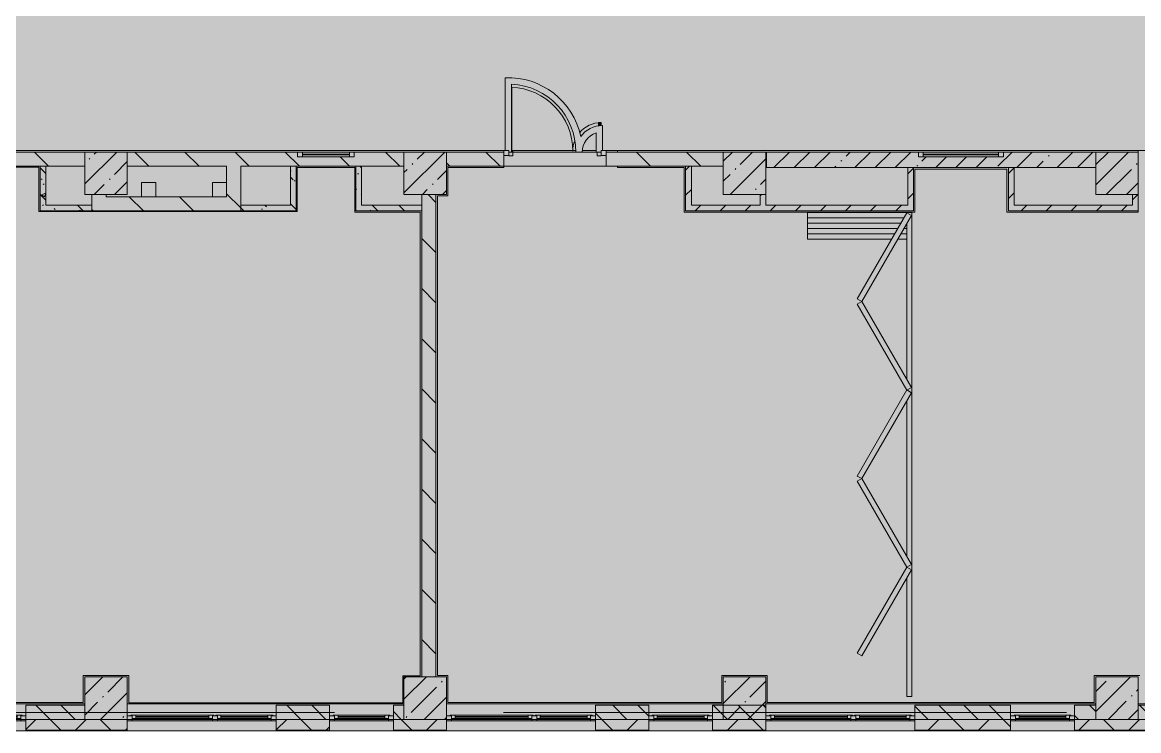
# Model space of a CAD drawing. Header units: millimetres. Extents: x -8624 to 194831, y -8553 to 29000.
# Drawn here: x 6781 to 22515, y -258 to 9728 of the extents above; entities that cross this region are included whole.
import ezdxf

# ---------------------------------------------------------------- set-up
doc = ezdxf.new("R2010")
doc.units = ezdxf.units.MM
doc.linetypes.add('Осевая', pattern=[15875, 3175, -2381.25, 7937.5, -2381.25])
doc.layers.add('A-DETL-GENF-1', color=7, linetype='Continuous', lineweight=9, true_color=0xc0c0c0, transparency=0.4)
for name, color, linetype, lineweight, true_color in [('A-DETL-GENF-2', 7, 'Continuous', 5, 0xb7b7b7), ('A-DOOR-2', 7, 'Continuous', 5, 0xe2e2e2), ('A-DOOR-3', 7, 'Continuous', 5, 0xb7b7b7), ('A-DOOR-FRAM-3', 7, 'Continuous', 5, 0xb7b7b7), ('A-FLOR-1', 7, 'Continuous', 5, 0xb7b7b7), ('A-GLAZ-1', 7, 'Continuous', 5, 0x737373), ('A-GLAZ-CWMG-2', 7, 'Continuous', 5, 0x737373), ('A-WALL-1', 7, 'Continuous', 5, 0x737373), ('A-WALL-3', 7, 'Continuous', 9, 0x737373), ('I-WALL-2', 7, 'Continuous', 5, 0x737373), ('I-WALL-3', 7, 'Continuous', 5, 0x787878), ('S-COLS-1', 7, 'Continuous', 5, 0x737373)]:
    doc.layers.add(name, color=color, linetype=linetype, lineweight=lineweight, true_color=true_color)
for name, color, linetype, lineweight in [('A-WALL', 7, 'Continuous', 5), ('I-WALL', 7, 'Continuous', 5), ('S-COLS', 7, 'Continuous', 5), ('Оси', 7, 'Continuous', 9), ('Оси-2', 7, 'Осевая', 9)]:
    doc.layers.add(name, color=color, linetype=linetype, lineweight=lineweight)
pattern_1 = [(135, (0, 0), (-353.553, -353.553), [])]
pattern_2 = [(45, (0, 0), (-176.7767, 176.7767), [])]
pattern_3 = [(135, (0, 0), (-377.17, -377.17), [533.4, -88.9, 17.78, -88.9]), (135, (0, 376.94), (-377.17, -377.17), []), (50, (0, 0), (637.645, -55.787), [66.675, -733.425]), (355, (0, 0), (-123.35, 668.7), [53.34, -586.74]), (100.451, (53.14, -4.65), (514.3, 612.908), [56.665, -623.315]), (46.184, (0, 177.8), (948.776, -147.15), [100.01, -1100.14]), (96.636, (79.1, 165.5), (830.91, 865.997), [85, -934.97]), (351.184, (0, 177.8), (830.92, 865.99), [80.01, -880.11]), (21, (88.9, 133.35), (530.65, -357.928), [66.675, -733.425]), (326, (88.9, 133.35), (216.308, 644.658), [53.34, -586.74]), (71.451, (133.1, 103.5), (746.96, 286.724), [56.665, -623.315]), (37.5, (0, 0), (10.8105, 295.9426), [16.764, -562.864, 16.764, -578.866, -588.962]), (37.5, (0, 0), (10.8105, 295.9426), [-1175.258, 16.764, -572.198]), (7.5, (0, 0), (233.869, 350.632), [16.764, -322.834, 16.764, -549.529, -224.472]), (7.5, (0, 0), (233.869, 350.632), [-905.891, 16.764, -207.708]), (327.5, (-198.25, 0), (474.568, -20.0513), [16.764, -205.486, 16.764, -676.656, -920.115]), (327.5, (-198.25, 0), (474.568, -20.0513), [-915.67, 16.764, -903.351]), (317.5, (-287.15, 0), (518.452, 88.993), [16.764, -272.161, 16.764, -443.738, -653.415]), (317.5, (-287.15, 0), (518.452, 88.993), [-749.427, 16.764, -636.65])]
pattern_4 = [(45, (0, 0), (-285.123, 285.123), []), (45, (285.12, 0), (-285.123, 285.123), [504.031, -100.806, 16.764, -84.042])]

# ---------------------------------------------------------------- blocks, each defined once
blk = doc.blocks.new('120_Окно_СКБ_2Ст - 120_Окно_СКБ_2Ст 3100х2500 _мал_ створка слева-2_-22446420-3_1_1_птичка копия 1')
at = {"layer": 'A-GLAZ-1'}
for p, q in [((-1550, -127), (-1550, -57)), ((-1550, -57), (-1480, -57)), ((1550, -57), (-1550, -57)), ((-1480, -127), (-1550, -127)), ((-1550, -127), (-1500, -127)), ((-1480, -127), (-1500, -127)), ((-1500, -127), (-1500, -137)), ((-1500, -137), (-700, -137)), ((-700, -137), (-1500, -137)), ((-1480, -57), (-1480, -127)), ((-720, -87), (-1480, -87)), ((-1480, -87), (-1480, -127)), ((-1430, -137), (-1430, -87)), ((-1430, -107), (-770, -107)), ((-770, -117), (-1430, -117)), ((-770, -137), (-770, -87)), ((-720, -127), (-720, -57)), ((-720, -57), (-650, -57)), ((-720, -127), (-720, -87)), ((-650, -127), (-720, -127)), ((-700, -127), (-720, -127)), ((-700, -127), (-670, -127)), ((-700, -137), (-700, -127)), ((-650, -127), (-670, -127)), ((-670, -127), (-670, -137)), ((-670, -137), (1500, -137)), ((1500, -137), (-670, -137)), ((-650, -57), (-650, -127)), ((1480, -87), (-650, -87)), ((-650, -87), (-650, -127)), ((-600, -137), (-600, -87)), ((-600, -107), (1430, -107)), ((1430, -117), (-600, -117)), ((1430, -137), (1430, -87)), ((1480, -127), (1480, -57)), ((1480, -57), (1550, -57)), ((1480, -127), (1480, -87)), ((1550, -127), (1480, -127)), ((1500, -127), (1480, -127)), ((1500, -127), (1550, -127)), ((1500, -137), (1500, -127)), ((1550, -57), (1550, -127))]:
    blk.add_line(p, q, dxfattribs=at)
blk = doc.blocks.new('120_Окно_СКБ_2Ст - 120_Окно_СКБ_2Ст 2100х2500 _мал створка СЛЕВА_-22446485-3_1_1_птичка копия 1')
at = {"layer": 'A-GLAZ-1'}
for p, q in [((-1050, -127), (-1050, -57)), ((-1050, -57), (-980, -57)), ((1050, -57), (-1050, -57)), ((-980, -127), (-1050, -127)), ((-1050, -127), (-1000, -127)), ((-980, -127), (-1000, -127)), ((-1000, -127), (-1000, -137)), ((-1000, -137), (-200, -137)), ((-200, -137), (-1000, -137)), ((-980, -57), (-980, -127)), ((-220, -87), (-980, -87)), ((-980, -87), (-980, -127)), ((-930, -137), (-930, -87)), ((-930, -107), (-270, -107)), ((-270, -117), (-930, -117)), ((-270, -137), (-270, -87)), ((-220, -127), (-220, -57)), ((-220, -57), (-150, -57)), ((-220, -127), (-220, -87)), ((-150, -127), (-220, -127)), ((-200, -127), (-220, -127)), ((-200, -127), (-170, -127)), ((-200, -137), (-200, -127)), ((-150, -127), (-170, -127)), ((-170, -127), (-170, -137)), ((-170, -137), (1000, -137)), ((1000, -137), (-170, -137)), ((-150, -57), (-150, -127)), ((980, -87), (-150, -87)), ((-150, -87), (-150, -127)), ((-100, -137), (-100, -87)), ((-100, -107), (930, -107)), ((930, -117), (-100, -117)), ((930, -137), (930, -87)), ((980, -127), (980, -57)), ((980, -57), (1050, -57)), ((980, -127), (980, -87)), ((1050, -127), (980, -127)), ((1000, -127), (980, -127)), ((1000, -127), (1050, -127)), ((1000, -137), (1000, -127)), ((1050, -57), (1050, -127))]:
    blk.add_line(p, q, dxfattribs=at)
blk = doc.blocks.new('120_Окно_СКБ_1Ст - 120_Окно_СКБ_1Ст 900х2500_h_-22445987-3_1_1_птичка копия 1')
at = {"layer": 'A-GLAZ-1'}
for p, q in [((-450, -127), (-450, -57)), ((-450, -57), (-380, -57)), ((450, -57), (-450, -57)), ((-380, -127), (-450, -127)), ((-450, -127), (-400, -127)), ((-380, -127), (-400, -127)), ((-400, -127), (-400, -137)), ((-400, -137), (400, -137)), ((400, -137), (-400, -137)), ((-380, -57), (-380, -127)), ((380, -87), (-380, -87)), ((-380, -87), (-380, -127)), ((-330, -137), (-330, -87)), ((-330, -107), (330, -107)), ((330, -117), (-330, -117)), ((330, -137), (330, -87)), ((380, -127), (380, -57)), ((380, -57), (450, -57)), ((380, -127), (380, -87)), ((450, -127), (380, -127)), ((400, -127), (380, -127)), ((400, -127), (450, -127)), ((400, -137), (400, -127)), ((450, -57), (450, -127))]:
    blk.add_line(p, q, dxfattribs=at)
blk = doc.blocks.new('120_Окно_СКБ_2Ст - 120_Окно_СКБ_2Ст 2100х2500 _мал створка СЛЕВА_-V21-3_1_1_птичка копия 1')
at = {"layer": 'A-GLAZ-1'}
for p, q in [((-1050, -127), (-1050, -57)), ((-1050, -57), (-980, -57)), ((1050, -57), (-1050, -57)), ((-980, -127), (-1050, -127)), ((-1050, -127), (-1000, -127)), ((-980, -127), (-1000, -127)), ((-1000, -127), (-1000, -137)), ((-1000, -137), (-200, -137)), ((-200, -137), (-1000, -137)), ((-980, -57), (-980, -127)), ((-220, -87), (-980, -87)), ((-980, -87), (-980, -127)), ((-930, -137), (-930, -87)), ((-930, -107), (-270, -107)), ((-270, -117), (-930, -117)), ((-270, -137), (-270, -87)), ((-220, -127), (-220, -57)), ((-220, -57), (-150, -57)), ((-220, -127), (-220, -87)), ((-150, -127), (-220, -127)), ((-200, -127), (-220, -127)), ((-200, -127), (-170, -127)), ((-200, -137), (-200, -127)), ((-150, -127), (-170, -127)), ((-170, -127), (-170, -137)), ((-170, -137), (1000, -137)), ((1000, -137), (-170, -137)), ((-150, -57), (-150, -127)), ((980, -87), (-150, -87)), ((-150, -87), (-150, -127)), ((-100, -137), (-100, -87)), ((-100, -107), (930, -107)), ((930, -117), (-100, -117)), ((930, -137), (930, -87)), ((980, -127), (980, -57)), ((980, -57), (1050, -57)), ((980, -127), (980, -87)), ((1050, -127), (980, -127)), ((1000, -127), (980, -127)), ((1000, -127), (1050, -127)), ((1000, -137), (1000, -127)), ((1050, -57), (1050, -127))]:
    blk.add_line(p, q, dxfattribs=at)
blk = doc.blocks.new('120_Окно_СКБ_1Ст - 120_Окно_СКБ_1Ст 900х2500_h_-20664874-3_1_1_птичка копия 1')
at = {"layer": 'A-GLAZ-1'}
for p, q in [((-450, -127), (-450, -57)), ((-450, -57), (-380, -57)), ((450, -57), (-450, -57)), ((-380, -127), (-450, -127)), ((-450, -127), (-400, -127)), ((-380, -127), (-400, -127)), ((-400, -127), (-400, -137)), ((-400, -137), (400, -137)), ((400, -137), (-400, -137)), ((-380, -57), (-380, -127)), ((380, -87), (-380, -87)), ((-380, -87), (-380, -127)), ((-330, -137), (-330, -87)), ((-330, -107), (330, -107)), ((330, -117), (-330, -117)), ((330, -137), (330, -87)), ((380, -127), (380, -57)), ((380, -57), (450, -57)), ((380, -127), (380, -87)), ((450, -127), (380, -127)), ((400, -127), (380, -127)), ((400, -127), (450, -127)), ((400, -137), (400, -127)), ((450, -57), (450, -127))]:
    blk.add_line(p, q, dxfattribs=at)
blk = doc.blocks.new('DOR__перегородка__Прямоугольная - ТП-3_ Вн_ДПГ_6820х3300h-19315679-3_1_1_птичка копия 1')
at = {"layer": 'A-DOOR-3'}
for p, q in [((6445, 1474), (6820, 1474)), ((6445, 1474), (6445, 288)), ((6520, 1474), (6520, 244)), ((6595, 1474), (6595, 201)), ((6670, 1474), (6670, 158)), ((6745, 1474), (6745, 114)), ((6820, 1474), (6820, 0)), ((6445, 201), (6445, 75)), ((6520, 158), (6520, 75)), ((0, 75), (0, 0)), ((0, 75), (1664, 75)), ((0, 0), (6820, 0)), ((1814, 75), (1827, 75)), ((1977, 75), (4164, 75)), ((4314, 75), (4325, 75)), ((4475, 75), (6663, 75)), ((6595, 114), (6595, 75)), ((6813, 75), (6820, 75))]:
    blk.add_line(p, q, dxfattribs=at)
at = {"layer": 'A-DOOR-FRAM-3'}
for p, q in [((570, 707), (608, 772)), ((1783, 7), (570, 707)), ((608, 772), (1820, 72)), ((1821, 72), (3033, 772)), ((3071, 707), (1858, 7)), ((3033, 772), (3071, 707)), ((3070, 707), (3107, 772)), ((4282, 7), (3070, 707)), ((3107, 772), (4320, 72)), ((4319, 72), (5532, 772)), ((5569, 707), (4357, 7)), ((5532, 772), (5569, 707)), ((5569, 707), (5607, 772)), ((6781, 7), (5569, 707)), ((5607, 772), (6819, 72)), ((1820, 72), (1783, 7)), ((1858, 7), (1821, 72)), ((4320, 72), (4282, 7)), ((4357, 7), (4319, 72)), ((6819, 72), (6781, 7))]:
    blk.add_line(p, q, dxfattribs=at)
blk = doc.blocks.new('BSC_Колонна _Прямоугольная - 600х600-V93-3_1_1_птичка копия 1')
at = {"layer": 'S-COLS'}
h = blk.add_hatch(dxfattribs=at)
h.set_pattern_fill('FP_88', color=256, style=0, pattern_type=2)
h.set_pattern_definition([(45, (-22210, -7600), (-285.123, 285.123), []), (45, (-21924.88, -7600), (-285.123, 285.123), [504.031, -100.806, 16.764, -84.042])])
h.paths.add_polyline_path([(-300, -300), (300, -300), (300, 300), (-300, 300)])
at = {"layer": 'S-COLS-1'}
for p, q in [((300, 300), (-300, 300)), ((-300, 300), (-300, -300)), ((300, -300), (300, 300)), ((-300, -300), (300, -300))]:
    blk.add_line(p, q, dxfattribs=at)
blk = doc.blocks.new('BSC_Колонна _Прямоугольная - 600х600-V94-3_1_1_птичка копия 1')
at = {"layer": 'S-COLS'}
h = blk.add_hatch(dxfattribs=at)
h.set_pattern_fill('FP_89', color=256, style=0, pattern_type=2)
h.set_pattern_definition([(45, (-22210, -200), (-285.123, 285.123), []), (45, (-21924.88, -200), (-285.123, 285.123), [504.031, -100.806, 16.764, -84.042])])
h.paths.add_polyline_path([(-300, -300), (300, -300), (300, 300), (-300, 300), (-300, 157)])
at = {"layer": 'S-COLS-1'}
for p, q in [((300, 300), (-300, 300)), ((-300, 300), (-300, -300)), ((300, -300), (300, 300)), ((-300, -300), (300, -300))]:
    blk.add_line(p, q, dxfattribs=at)
blk = doc.blocks.new('BSC_Колонна _Прямоугольная - 600х600-V96-3_1_1_птичка копия 1')
at = {"layer": 'S-COLS'}
h = blk.add_hatch(dxfattribs=at)
h.set_pattern_fill('FP_90', color=256, style=0, pattern_type=2)
h.set_pattern_definition([(45, (-7960, -7600), (-285.123, 285.123), []), (45, (-7674.88, -7600), (-285.123, 285.123), [504.031, -100.806, 16.764, -84.042])])
h.paths.add_polyline_path([(-300, -300), (300, -300), (300, 300), (-300, 300)])
at = {"layer": 'S-COLS-1'}
for p, q in [((300, 300), (-300, 300)), ((-300, 300), (-300, -300)), ((300, -300), (300, 300)), ((-300, -300), (300, -300))]:
    blk.add_line(p, q, dxfattribs=at)
blk = doc.blocks.new('BSC_Колонна _Прямоугольная - 600х600-20441433-3_1_1_птичка копия 1')
at = {"layer": 'S-COLS'}
h = blk.add_hatch(dxfattribs=at)
h.set_pattern_fill('FP_98', color=256, style=0, pattern_type=2)
h.set_pattern_definition([(45, (-12460, -7600), (-285.123, 285.123), []), (45, (-12174.88, -7600), (-285.123, 285.123), [504.031, -100.806, 16.764, -84.042])])
h.paths.add_polyline_path([(-300, -300), (300, -300), (300, 300), (-300, 300)])
at = {"layer": 'S-COLS-1'}
for p, q in [((300, 300), (-300, 300)), ((-300, 300), (-300, -300)), ((300, -300), (300, 300)), ((-300, -300), (300, -300))]:
    blk.add_line(p, q, dxfattribs=at)
blk = doc.blocks.new('BSC_Колонна _Прямоугольная - 600х600-V101-3_1_1_птичка копия 1')
at = {"layer": 'S-COLS'}
h = blk.add_hatch(dxfattribs=at)
h.set_pattern_fill('FP_99', color=256, style=0, pattern_type=2)
h.set_pattern_definition([(45, (-16960, -7600), (-285.123, 285.123), []), (45, (-16674.88, -7600), (-285.123, 285.123), [504.031, -100.806, 16.764, -84.042])])
h.paths.add_polyline_path([(-300, -300), (300, -300), (300, 300), (-300, 300)])
at = {"layer": 'S-COLS-1'}
for p, q in [((300, 300), (-300, 300)), ((-300, 300), (-300, -300)), ((300, -300), (300, 300)), ((-300, -300), (300, -300))]:
    blk.add_line(p, q, dxfattribs=at)
blk = doc.blocks.new('120_Окно_СКБ_1Ст - 120_Окно_СКБ_1Ст 400х1200 EI30-24228621-3_1_1_птичка копия 1')
at = {"layer": 'A-GLAZ-1'}
for p, q in [((-600, 40), (-600, 110)), ((-600, 110), (-530, 110)), ((600, 110), (-600, 110)), ((-530, 40), (-600, 40)), ((-600, 40), (600, 40)), ((-530, 110), (-530, 40)), ((530, 80), (-530, 80)), ((530, 70), (-530, 70)), ((530, 40), (530, 110)), ((530, 110), (600, 110)), ((600, 40), (530, 40)), ((600, 110), (600, 40))]:
    blk.add_line(p, q, dxfattribs=at)
blk = doc.blocks.new('Прямоугольный импост - 50 x 70 мм-31927764-3_1_1_птичка копия 1')
at = {"layer": 'A-GLAZ-CWMG-2'}
for p, q in [((-70, 35), (0, 35)), ((-70, -35), (-70, 35)), ((0, 35), (0, -35)), ((0, -35), (-70, -35))]:
    blk.add_line(p, q, dxfattribs=at)
blk = doc.blocks.new('Дверь_Витражная_остекление_ - ДВН_ДАО_Главный вход_1200 в свету Д-22 _п_-31928779-3_1_1_птичка копия 1')
at = {"layer": 'A-DOOR-2'}
for points in [[(610, 384), (650, 388), (650, 430), (610, 430), (610, 388)], [(-615, 30), (-610, 30), (-615, 92)]]:
    blk.add_hatch(color=256, dxfattribs=at).paths.add_polyline_path(points)
at = {"layer": 'A-DETL-GENF-2'}
for p, q in [((-610, 30), (-610, 930)), ((650, 430), (610, 430)), ((610, 430), (610, 384)), ((650, 387), (650, 430)), ((-595, 30), (-615, 30)), ((-595, -40), (-595, 30)), ((595, -40), (595, 16)), ((-650, -40), (-595, -40)), ((650, -40), (595, -40))]:
    blk.add_line(p, q, dxfattribs=at)
at = {"layer": 'A-DOOR-3'}
blk.add_line((650, 430), (650, 387), dxfattribs=at)
for centre, radius, start, end in [((-650, 30), 900, 360, 87.7416), ((650, 30), 400, 90, 140.1159), ((650, 30), 400, 158.7261, 180)]:
    blk.add_arc(centre, radius, start, end, dxfattribs=at)
blk = doc.blocks.new('Прямоугольный импост - 50 x 70 мм-31701779-3_1_1_птичка копия 1')
at = {"layer": 'A-GLAZ-CWMG-2'}
for p, q in [((0, 35), (-70, 35)), ((-70, 35), (-70, -35)), ((0, -35), (0, 35)), ((-70, -35), (0, -35))]:
    blk.add_line(p, q, dxfattribs=at)
blk = doc.blocks.new('120_Окно_СКБ_1Ст - 120_Окно_СКБ_1Ст 400х800 EI30-24230873-3_1_1_птичка копия 1')
at = {"layer": 'A-GLAZ-1'}
for p, q in [((-400, 30), (-400, 100)), ((-400, 100), (-330, 100)), ((400, 100), (-400, 100)), ((-330, 30), (-400, 30)), ((-400, 30), (400, 30)), ((-330, 100), (-330, 30)), ((330, 70), (-330, 70)), ((330, 60), (-330, 60)), ((330, 30), (330, 100)), ((330, 100), (400, 100)), ((400, 30), (330, 30)), ((400, 100), (400, 30))]:
    blk.add_line(p, q, dxfattribs=at)

msp = doc.modelspace()

# ---------------------------------------------------------------- hatches: boundary and pattern name
at = {"layer": 'A-DETL-GENF-1'}
msp.add_hatch(color=256, dxfattribs=at).paths.add_polyline_path([(38005.7, -258), (38310, -258), (38310, 15358), (-268, 15358), (-268, -258), (37114.6, -258)])
at = {"layer": 'A-WALL'}
h = msp.add_hatch(dxfattribs=at)
h.set_pattern_fill('FP_25', color=256, style=0, pattern_type=2)
h.set_pattern_definition([(135, (0, 0), (-176.7767, -176.7767), [])])
h.paths.add_polyline_path([(32110, -100), (32110, 100), (30882.8, 100), (30882.8, -100), (31768.3, -100)])
h.paths.add_polyline_path([(37990, -100), (37990, 100), (37423, 100), (37423, -100)])
h.paths.add_polyline_path([(29982.8, -100), (29982.8, 100), (29809.7, 100), (29809.7, -100)])
h.paths.add_polyline_path([(36223.6, -100), (36523, -100), (36523, 100), (35970, 100), (35970, -100)])
h.paths.add_polyline_path([(33610, -100), (33870, -100), (33870, 100), (33610, 100), (33610, 39.5)])
h.paths.add_polyline_path([(20184.7, -100), (20710, -100), (20710, 100), (19360, 100), (19360, -100)])
h.paths.add_polyline_path([(15610, -100), (15610, 100), (14860, 100), (14860, -100)])
h.paths.add_polyline_path([(24810, -100), (25560, -100), (25560, 100), (24810, 100)])
h.paths.add_polyline_path([(16510, -100), (17260, -100), (17260, 100), (16510, 100)])
h.paths.add_polyline_path([(26160, -100), (26409.7, -100), (26409.7, 100), (26160, 100), (26160, -63.8)])
h.paths.add_polyline_path([(22710, -100), (22710, 100), (22510, 100), (22510, -100)])
h.paths.add_polyline_path([(21610, -100), (21910, -100), (21910, 100), (21610, 100)])
h.paths.add_polyline_path([(10359.7, -100), (11110, -100), (11110, 100), (10359.7, 100)])
h.paths.add_polyline_path([(12160, -100), (12160, 100), (12010, 100), (12010, -100)])
h.paths.add_polyline_path([(7660, -100), (7660, 100), (6830, 100), (6830, -100)])
h = msp.add_hatch(dxfattribs=at)
h.set_pattern_fill('FP_27', color=256, style=0, pattern_type=2)
h.set_pattern_definition([(45, (0, 0), (-353.5534, 353.5534), []), (135, (0, 0), (-353.5534, -353.5534), [])])
h.paths.add_polyline_path([(29809.7, -250), (29982.8, -250), (29982.8, -100), (29209.7, -100), (29209.7, -250)])
h.paths.add_polyline_path([(32110, -250), (32110, -100), (30882.8, -100), (30882.8, -250), (31768.3, -250)])
h.paths.add_polyline_path([(38310, -250), (38310, -100), (37423, -100), (37423, -250), (38005.7, -250)])
h.paths.add_polyline_path([(33010, -250), (33870, -250), (33870, -100), (33010, -100), (33010, -187.4)])
h.paths.add_polyline_path([(36523, -250), (36523, -100), (35970, -100), (35970, -250), (36223.6, -250)])
h.paths.add_polyline_path([(17260, -250), (17260, -100), (16510, -100), (16510, -250), (16620.5, -250)])
h.paths.add_polyline_path([(25560, -250), (26409.7, -250), (26409.7, -100), (24810, -100), (24810, -250), (25531, -250)])
h.paths.add_polyline_path([(19360, -250), (20710, -250), (20710, -100), (19360, -100)])
h.paths.add_polyline_path([(22510, -250), (22710, -250), (22710, -100), (21610, -100), (21610, -250), (21966.8, -250)])
h.paths.add_polyline_path([(14860, -250), (15610, -250), (15610, -100), (14860, -100)])
h.paths.add_polyline_path([(12760, -250), (12760, -100), (12010, -100), (12010, -250), (12165.3, -250)])
h.paths.add_polyline_path([(2363.7, -250), (3730, -250), (3730, -100), (-260, -100), (-260, -250)])
h.paths.add_polyline_path([(10359.7, -250), (11110, -250), (11110, -100), (10359.7, -100)])
h.paths.add_polyline_path([(8259.7, -250), (8259.7, -100), (6830, -100), (6830, -250), (7710, -250)])
at = {"layer": 'I-WALL'}
h = msp.add_hatch(dxfattribs=at)
h.set_pattern_fill('FP_26', color=256, style=0, pattern_type=2)
h.set_pattern_definition(pattern_1)
h.paths.add_polyline_path([(6530, 7700), (7660, 7700), (7660, 7900), (6530, 7900)])
h.paths.add_polyline_path([(16660, 7700), (16660, 7900), (15009.3, 7900), (15009.3, 7700), (16620.5, 7700)])
h.paths.add_polyline_path([(10560, 7700), (12160, 7700), (12160, 7900), (11460, 7900), (11460, 7830), (10660, 7830), (10660, 7900), (8260, 7900), (8260, 7700), (9860, 7700)])
h.paths.add_polyline_path([(13569.3, 7700), (13569.3, 7900), (12760, 7900), (12760, 7700), (13056.3, 7700)])
h.paths.add_polyline_path([(3730, 7700), (4030, 7700), (4030, 7900), (3730, 7900)])
h = msp.add_hatch(dxfattribs=at)
h.set_pattern_fill('FP_23', color=256, style=0, pattern_type=2)
h.set_pattern_definition(pattern_4)
h.paths.add_polyline_path([(21910, 7680), (21910, 7900), (20609.5, 7900), (20609.5, 7830), (19409.5, 7830), (19409.5, 7900), (17270, 7900), (17270, 7680), (20759, 7680)])
h = msp.add_hatch(dxfattribs=at)
h.set_pattern_fill('FP_26', color=256, style=0, pattern_type=2)
h.set_pattern_definition(pattern_1)
h.paths.add_polyline_path([(9860, 7070), (9860, 7700), (9660, 7700), (9660, 7070)])
h = msp.add_hatch(dxfattribs=at)
h.set_pattern_fill('FP_28', color=256, style=0, pattern_type=2)
h.set_pattern_definition(pattern_2)
h.paths.add_polyline_path([(16210, 7150), (16210, 7700), (16130, 7700), (16130, 7150)])
h = msp.add_hatch(dxfattribs=at)
h.set_pattern_fill('FP_28', color=256, style=0, pattern_type=2)
h.set_pattern_definition(pattern_2)
h.paths.add_polyline_path([(19293.7, 7070), (19340, 7070), (19340, 7680), (19260, 7680), (19260, 7070)])
h = msp.add_hatch(dxfattribs=at)
h.set_pattern_fill('FP_28', color=256, style=0, pattern_type=2)
h.set_pattern_definition(pattern_2)
h.paths.add_polyline_path([(20759, 7150), (20759, 7680), (20679, 7680), (20679, 7150)])
h = msp.add_hatch(dxfattribs=at)
h.set_pattern_fill('FP_26', color=256, style=0, pattern_type=2)
h.set_pattern_definition(pattern_1)
h.paths.add_polyline_path([(7960, 7070), (7960, 7300), (7760, 7300), (7760, 7070)])
h = msp.add_hatch(dxfattribs=at)
h.set_pattern_fill('FP_26', color=256, style=0, pattern_type=2)
h.set_pattern_definition(pattern_1)
h.paths.add_polyline_path([(9660, 7070), (9660, 7270), (7960, 7270), (7960, 7070), (9492.1, 7070)])
h = msp.add_hatch(dxfattribs=at)
h.set_pattern_fill('FP_26', color=256, style=0, pattern_type=2)
h.set_pattern_definition(pattern_1)
h.paths.add_polyline_path([(12610, 500), (12610, 7300), (12410, 7300), (12410, 500)])
h = msp.add_hatch(dxfattribs=at)
h.set_pattern_fill('FP_28', color=256, style=0, pattern_type=2)
h.set_pattern_definition(pattern_2)
h.paths.add_polyline_path([(17260, 7150), (17260, 7300), (17180, 7300), (17180, 7150)])
h = msp.add_hatch(dxfattribs=at)
h.set_pattern_fill('FP_28', color=256, style=0, pattern_type=2)
h.set_pattern_definition(pattern_2)
h.paths.add_polyline_path([(22510, 7070), (22510, 7300), (22430, 7300), (22430, 7070)])
h = msp.add_hatch(dxfattribs=at)
h.set_pattern_fill('FP_28', color=256, style=0, pattern_type=2)
h.set_pattern_definition(pattern_2)
h.paths.add_polyline_path([(19260, 7070), (19260, 7150), (16130, 7150), (16130, 7070), (18402.6, 7070)])
h = msp.add_hatch(dxfattribs=at)
h.set_pattern_fill('FP_28', color=256, style=0, pattern_type=2)
h.set_pattern_definition(pattern_2)
h.paths.add_polyline_path([(22430, 7070), (22430, 7150), (20679, 7150), (20679, 7070), (21966.8, 7070)])
at = {"layer": 'I-WALL-3'}
h = msp.add_hatch(dxfattribs=at)
h.set_pattern_fill('FP_33', color=256, style=0, pattern_type=2)
h.set_pattern_definition(pattern_3)
h.paths.add_polyline_path([(7111, 7070), (7111, 7700), (7031, 7700), (7031, 7070)])
h = msp.add_hatch(dxfattribs=at)
h.set_pattern_fill('FP_33', color=256, style=0, pattern_type=2)
h.set_pattern_definition(pattern_3)
h.paths.add_polyline_path([(10640, 7150), (10640, 7700), (10560, 7700), (10560, 7150)])
h = msp.add_hatch(dxfattribs=at)
h.set_pattern_fill('FP_33', color=256, style=0, pattern_type=2)
h.set_pattern_definition(pattern_3)
h.paths.add_polyline_path([(11560, 7070), (11560, 7700), (11480, 7700), (11480, 7070)])
h = msp.add_hatch(dxfattribs=at)
h.set_pattern_fill('FP_33', color=256, style=0, pattern_type=2)
h.set_pattern_definition(pattern_3)
h.paths.add_polyline_path([(7760, 7070), (7760, 7150), (7111, 7150), (7111, 7070), (7710, 7070)])
h = msp.add_hatch(dxfattribs=at)
h.set_pattern_fill('FP_33', color=256, style=0, pattern_type=2)
h.set_pattern_definition(pattern_3)
h.paths.add_polyline_path([(9860, 7070), (10640, 7070), (10640, 7150), (9860, 7150)])
h = msp.add_hatch(dxfattribs=at)
h.set_pattern_fill('FP_33', color=256, style=0, pattern_type=2)
h.set_pattern_definition(pattern_3)
h.paths.add_polyline_path([(12410, 7070), (12410, 7150), (11560, 7150), (11560, 7070), (12165.3, 7070)])
at = {"layer": 'S-COLS'}
h = msp.add_hatch(dxfattribs=at)
h.set_pattern_fill('FP_23', color=256, style=0, pattern_type=2)
h.set_pattern_definition(pattern_4)
h.paths.add_polyline_path([(7710, -100), (8260, -100), (8260, 500), (7660, 500), (7660, -100)])
h = msp.add_hatch(dxfattribs=at)
h.set_pattern_fill('FP_23', color=256, style=0, pattern_type=2)
h.set_pattern_definition(pattern_4)
h.paths.add_polyline_path([(12165.3, -100), (12760, -100), (12760, 500), (12160, 500), (12160, -100)])
h = msp.add_hatch(dxfattribs=at)
h.set_pattern_fill('FP_23', color=256, style=0, pattern_type=2)
h.set_pattern_definition(pattern_4)
h.paths.add_polyline_path([(16660, -100), (17260, -100), (17260, 500), (16660, 500), (16660, 356.9)])

# ---------------------------------------------------------------- linework, layer by layer
at = {"layer": 'A-FLOR-1'}
for p, q in [((13584.2, 8947.1), (13584.2, 7919)), ((13674.2, 7900), (13674.2, 8856.8)), ((14958.3, 7919), (14958.3, 8271.9)), ((14868.3, 8169.4), (14868.3, 7900)), ((13584.2, 7920), (6530, 7920)), ((13639.3, 7900), (13674.2, 7900)), ((13674.2, 7920), (14581.3, 7920)), ((14582.3, 7900), (14672.3, 7900)), ((14674.2, 7920), (14868.3, 7920)), ((14868.3, 7900), (14939.3, 7900)), ((15169.3, 7920), (14958.3, 7920)), ((22604.9, 7920), (15169.3, 7920)), ((15169.3, 7900), (15169.3, 7920)), ((22510, 7920), (22510, 7900)), ((7015, 7685.5), (6530, 7685.5)), ((7015, 7060.5), (7015, 7685.5)), ((11465, 7680.5), (10655, 7680.5)), ((10655, 7680.5), (10655, 7060.5)), ((11465, 7050.5), (11465, 7680.5)), ((13569.3, 7680), (12780, 7680)), ((12780, 7680), (12780, 7280)), ((13569.3, 7700), (13569.3, 7680)), ((15169.3, 7680), (15169.3, 7700)), ((16110, 7680), (15169.3, 7680)), ((16110, 7050), (16110, 7680)), ((20659, 7660), (19360, 7660)), ((19360, 7660), (19360, 7050)), ((20659, 7050), (20659, 7660)), ((8460, 7470), (8660, 7470)), ((8460, 7270), (8460, 7470)), ((8660, 7470), (8660, 7270)), ((9460, 7470), (9660, 7470)), ((9460, 7270), (9460, 7470)), ((12780, 7280), (12630, 7280)), ((12630, 7280), (12630, 520)), ((10655, 7060.5), (7015, 7060.5)), ((12390, 7050.5), (11465, 7050.5)), ((12390, 515.5), (12390, 7050.5)), ((19360, 7050), (16110, 7050)), ((22510, 7050), (20659, 7050)), ((22510, 7070), (22510, 7050)), ((7640, 140.5), (7640, 520.5)), ((7640, 520.5), (8280, 520.5)), ((8280, 520.5), (8280, 135.5)), ((12145, 135.5), (12145, 515.5)), ((12145, 515.5), (12390, 515.5)), ((12630, 520), (12780, 520)), ((12780, 520), (12780, 140)), ((16640, 140), (16640, 520)), ((16640, 520), (17280, 520)), ((17280, 520), (17280, 140)), ((21890, 140), (21890, 520)), ((21890, 520), (22530, 520)), ((3750, 140.5), (7640, 140.5)), ((8280, 135.5), (12145, 135.5)), ((12780, 140), (16640, 140)), ((17280, 140), (21890, 140))]:
    msp.add_line(p, q, dxfattribs=at)
for centre, radius, start, end in [((13627.3, 7903), 1045, 11.78406, 92.36409), ((13627.3, 7903), 955, 359.82001, 87.18541), ((14951.3, 7903), 369, 88.91556, 144.66492), ((14951.3, 7903), 279, 107.31049, 180.6161)]:
    msp.add_arc(centre, radius, start, end, dxfattribs=at)
at = {"layer": 'A-WALL-1'}
for p, q in [((7660, 100), (6830, 100)), ((6830, 100), (6830, -258)), ((7660, -100), (7660, 100)), ((11110, 100), (10359.7, 100)), ((10359.7, 100), (10359.7, -258)), ((11110, -258), (11110, 100)), ((12160, 100), (12010, 100)), ((12010, 100), (12010, -258)), ((12160, -100), (12160, 100)), ((15610, 100), (14860, 100)), ((14860, 100), (14860, -258)), ((15610, -258), (15610, 100)), ((17260, 100), (16510, 100)), ((16510, 100), (16510, -258)), ((17260, -258), (17260, 100)), ((20710, 100), (19360, 100)), ((19360, 100), (19360, -258)), ((20710, -258), (20710, 100)), ((21910, 100), (21610, 100)), ((21610, 100), (21610, -258)), ((22710, 100), (22510, 100)), ((6830, -100), (-110, -100)), ((8259.7, -100), (7660, -100)), ((8259.7, -258), (8259.7, -100)), ((8260, -100), (10359.7, -100)), ((11110, -100), (12010, -100)), ((12160, -100), (12760, -100)), ((12760, -258), (12760, -100)), ((15610, -100), (16510, -100)), ((17260, -100), (19360, -100)), ((20710, -100), (21610, -100)), ((-268, -258), (10359.7, -258)), ((10359.7, -258), (29209.7, -258))]:
    msp.add_line(p, q, dxfattribs=at)
at = {"layer": 'A-WALL-3'}
for p, q in [((7111, 7700), (7031, 7700)), ((10640, 7700), (10560, 7700)), ((11560, 7700), (11480, 7700)), ((16210, 7700), (16130, 7700)), ((19340, 7680), (19260, 7680)), ((20759, 7680), (20679, 7680)), ((7760, 7070), (7760, 7150)), ((9860, 7150), (9860, 7070)), ((12410, 7070), (12410, 7150)), ((6830, -100), (7660, -100)), ((10359.7, -100), (11110, -100)), ((12010, -100), (12160, -100)), ((14860, -100), (15610, -100)), ((16510, -100), (17260, -100)), ((19360, -100), (20710, -100)), ((21610, -100), (21910, -100)), ((22510, -100), (22710, -100)), ((6830, -250), (8259.7, -250)), ((6830, -253), (8259.7, -253)), ((10359.7, -250), (11110, -250)), ((10359.7, -253), (11110, -253)), ((12010, -250), (12760, -250)), ((12010, -253), (12760, -253)), ((14860, -250), (15610, -250)), ((14860, -253), (15610, -253)), ((16510, -250), (17260, -250)), ((16510, -253), (17260, -253)), ((19360, -250), (20710, -250)), ((19360, -253), (20710, -253)), ((21610, -250), (22710, -250)), ((21610, -253), (22710, -253))]:
    msp.add_line(p, q, dxfattribs=at)
at = {"layer": 'I-WALL-2'}
for p, q in [((7660, 7900), (6530, 7900)), ((10660, 7900), (8260, 7900)), ((12160, 7900), (11460, 7900)), ((13569.3, 7900), (12760, 7900)), ((13569.3, 7700), (13569.3, 7900)), ((13674.2, 7900), (14582.3, 7900)), ((14672.3, 7900), (14868.3, 7900)), ((16660, 7900), (15009.3, 7900)), ((15009.3, 7900), (15009.3, 7700)), ((19409.5, 7900), (17270, 7900)), ((17270, 7900), (17270, 7680)), ((21910, 7900), (20609.5, 7900)), ((7031, 7700), (3730, 7700)), ((7031, 7700), (7031, 7070)), ((7111, 7700), (7660, 7700)), ((7111, 7150), (7111, 7700)), ((8260, 7700), (9660, 7700)), ((9660, 7700), (9660, 7270)), ((9860, 7700), (10560, 7700)), ((9860, 7150), (9860, 7700)), ((10560, 7700), (10560, 7150)), ((10640, 7700), (11480, 7700)), ((10640, 7070), (10640, 7700)), ((11480, 7700), (11480, 7070)), ((11560, 7700), (12160, 7700)), ((11560, 7150), (11560, 7700)), ((16130, 7700), (12760, 7700)), ((16130, 7700), (16130, 7070)), ((16210, 7700), (16660, 7700)), ((16210, 7150), (16210, 7700)), ((17270, 7680), (19260, 7680)), ((19260, 7680), (19260, 7150)), ((19340, 7070), (19340, 7680)), ((19340, 7680), (20679, 7680)), ((20679, 7680), (20679, 7070)), ((20759, 7150), (20759, 7680)), ((20759, 7680), (21910, 7680)), ((7760, 7300), (7760, 7150)), ((7960, 7270), (7960, 7300)), ((9660, 7270), (7960, 7270)), ((12410, 7300), (12410, 7150)), ((12610, 500), (12610, 7300)), ((17180, 7300), (17180, 7150)), ((17260, 7150), (17260, 7300)), ((22430, 7300), (22430, 7150)), ((22510, 7070), (22510, 7300)), ((7760, 7150), (7111, 7150)), ((10560, 7150), (9860, 7150)), ((12410, 7150), (11560, 7150)), ((17180, 7150), (16210, 7150)), ((19260, 7150), (17260, 7150)), ((22430, 7150), (20759, 7150)), ((7031, 7070), (10640, 7070)), ((11480, 7070), (12410, 7070)), ((12410, 7070), (12410, 500)), ((16130, 7070), (19340, 7070)), ((20679, 7070), (22510, 7070)), ((12410, 500), (12610, 500)), ((3730, 120), (7660, 120)), ((8260, 120), (12160, 120)), ((12760, 120), (16660, 120)), ((17260, 120), (21910, 120)), ((22510, 120), (24831.3, 120)), ((14860, -100), (12760, -100))]:
    msp.add_line(p, q, dxfattribs=at)
at = {"layer": 'S-COLS-1'}
for p, q in [((8260, 500), (7660, 500)), ((7660, 500), (7660, 100)), ((8260, -100), (8260, 500)), ((12410, 500), (12160, 500)), ((12160, 500), (12160, 100)), ((12610, 500), (12410, 500)), ((12760, 500), (12610, 500)), ((12760, -100), (12760, 500)), ((17260, 500), (16660, 500)), ((16660, 500), (16660, -100)), ((17260, -100), (17260, 500)), ((7660, 100), (7660, -100)), ((12160, 100), (12160, -100)), ((7660, -100), (8260, -100)), ((12160, -100), (12760, -100)), ((16660, -100), (17260, -100))]:
    msp.add_line(p, q, dxfattribs=at)
at = {"layer": 'Оси'}
msp.add_line((-4495.5, 0), (8004.5, 0), dxfattribs=at)
at = {"layer": 'Оси-2'}
msp.add_line((8004.5, 0), (26260, 0), dxfattribs=at)

# ---------------------------------------------------------------- block references
at = {"layer": 'A-DOOR-3'}
msp.add_blockref('Дверь_Витражная_остекление_ - ДВН_ДАО_Главный вход_1200 в свету Д-22 _п_-31928779-3_1_1_птичка копия 1', (14289.3, 7884), dxfattribs=at)
at = {"layer": 'A-DOOR-3', "rotation": 89.99999999999955}
msp.add_blockref('DOR__перегородка__Прямоугольная - ТП-3_ Вн_ДПГ_6820х3300h-19315679-3_1_1_птичка копия 1', (19320, 225), dxfattribs=at)
at = {"layer": 'A-GLAZ-1'}
for name, p in [('120_Окно_СКБ_1Ст - 120_Окно_СКБ_1Ст 400х800 EI30-24230873-3_1_1_птичка копия 1', (11060, 7800)), ('120_Окно_СКБ_1Ст - 120_Окно_СКБ_1Ст 400х1200 EI30-24228621-3_1_1_птичка копия 1', (20009.5, 7790))]:
    msp.add_blockref(name, p, dxfattribs=at)
at = {"layer": 'A-GLAZ-1', "rotation": 180}
for name, p in [('120_Окно_СКБ_2Ст - 120_Окно_СКБ_2Ст 3100х2500 _мал_ створка слева-2_-22446420-3_1_1_птичка копия 1', (5280, -175)), ('120_Окно_СКБ_2Ст - 120_Окно_СКБ_2Ст 2100х2500 _мал створка СЛЕВА_-22446485-3_1_1_птичка копия 1', (9309.7, -175)), ('120_Окно_СКБ_1Ст - 120_Окно_СКБ_1Ст 900х2500_h_-22445987-3_1_1_птичка копия 1', (11560, -175)), ('120_Окно_СКБ_2Ст - 120_Окно_СКБ_2Ст 2100х2500 _мал створка СЛЕВА_-V21-3_1_1_птичка копия 1', (13810, -175)), ('120_Окно_СКБ_1Ст - 120_Окно_СКБ_1Ст 900х2500_h_-22445987-3_1_1_птичка копия 1', (16060, -175)), ('120_Окно_СКБ_2Ст - 120_Окно_СКБ_2Ст 2100х2500 _мал створка СЛЕВА_-V21-3_1_1_птичка копия 1', (18310, -175)), ('120_Окно_СКБ_1Ст - 120_Окно_СКБ_1Ст 900х2500_h_-20664874-3_1_1_птичка копия 1', (21160, -175))]:
    msp.add_blockref(name, p, dxfattribs=at)
at = {"layer": 'A-GLAZ-CWMG-2', "rotation": 180}
msp.add_blockref('Прямоугольный импост - 50 x 70 мм-31701779-3_1_1_птичка копия 1', (13569.3, 7884), dxfattribs=at)
at = {"layer": 'A-GLAZ-CWMG-2', "extrusion": (0, 0, -1), "rotation": 180}
msp.add_blockref('Прямоугольный импост - 50 x 70 мм-31927764-3_1_1_птичка копия 1', (-15009.3, 7884), dxfattribs=at)
at = {"layer": 'S-COLS-1'}
for name, p in [('BSC_Колонна _Прямоугольная - 600х600-V96-3_1_1_птичка копия 1', (7960, 7600)), ('BSC_Колонна _Прямоугольная - 600х600-20441433-3_1_1_птичка копия 1', (12460, 7600)), ('BSC_Колонна _Прямоугольная - 600х600-V101-3_1_1_птичка копия 1', (16960, 7600)), ('BSC_Колонна _Прямоугольная - 600х600-V93-3_1_1_птичка копия 1', (22210, 7600)), ('BSC_Колонна _Прямоугольная - 600х600-V94-3_1_1_птичка копия 1', (22210, 200))]:
    msp.add_blockref(name, p, dxfattribs=at)

doc.saveas('drawing.dxf')
